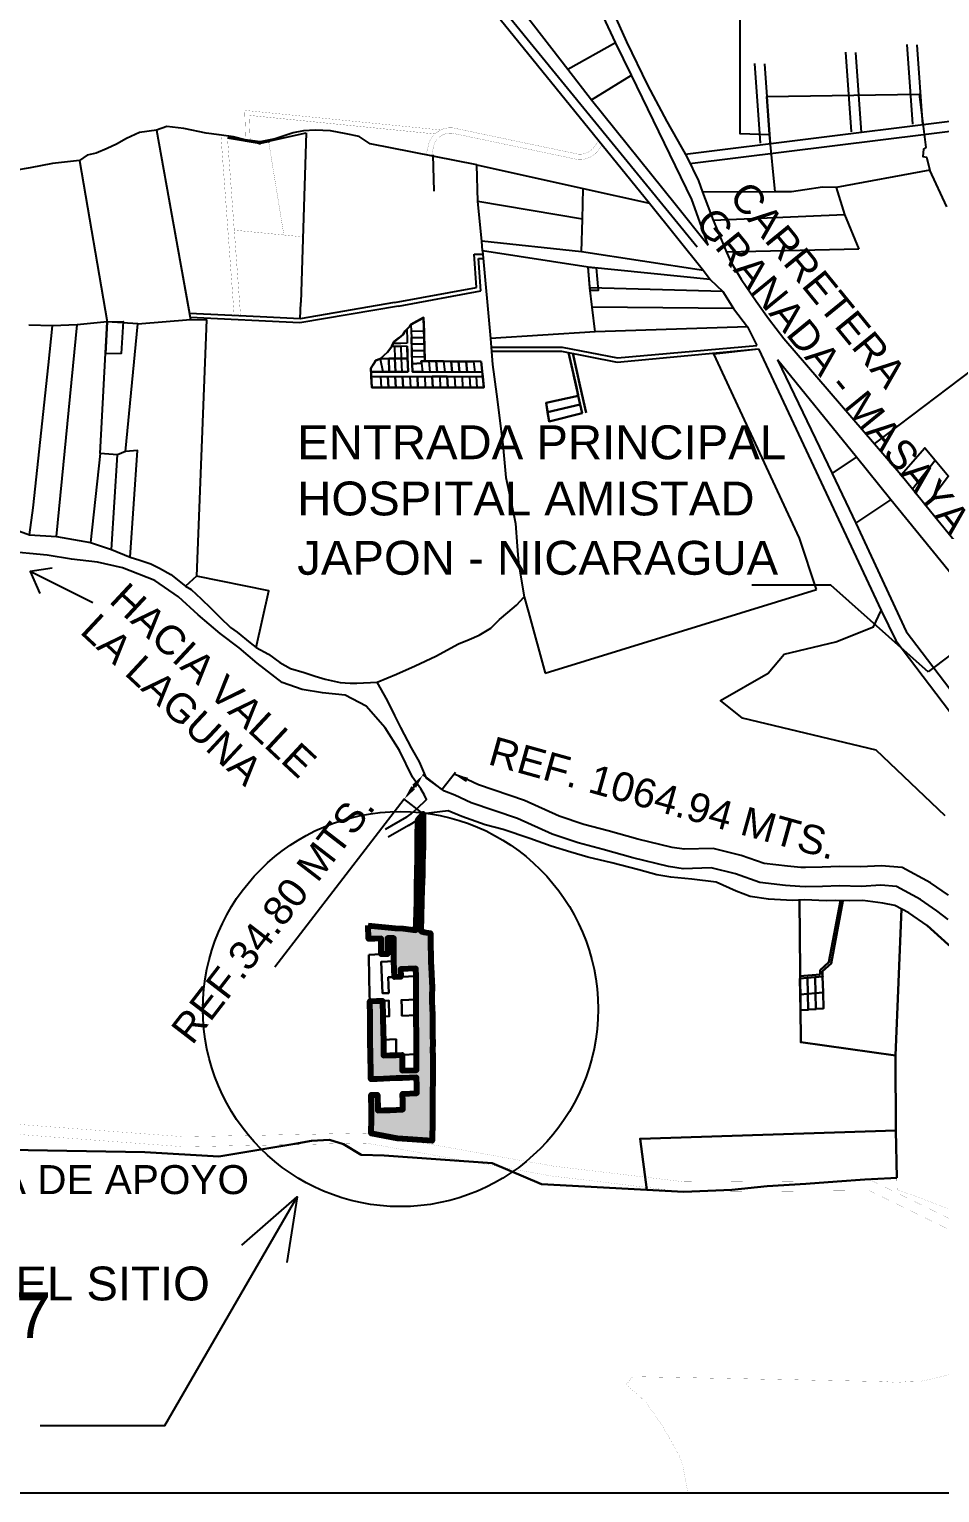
# Model space of a CAD drawing. Header units: millimetres. Extents: x 603916 to 1211550, y 1309898 to 2622648.
# Drawn here: x 605151.5 to 605187.1, y 1310764.3 to 1310821.6 of the extents above; entities that cross this region are included whole.
import ezdxf

# ---------------------------------------------------------------- set-up
doc = ezdxf.new("R2010")
doc.units = ezdxf.units.MM
for name, color, linetype in [('2', 1, 'Continuous'), ('COTAS', 3, 'Continuous'), ('CVL_CUADCON_LIN', 8, 'Continuous'), ('CVL_CUADCON_TIT', 1, 'Continuous'), ('CVL_CUADCON_TX', 2, 'Continuous')]:
    doc.layers.add(name, color=color, linetype=linetype)
doc.layers.add('Nivel 30', color=7, linetype='Continuous', lineweight=0)
doc.styles.add('CAJETIN 2', font='arial.ttf', dxfattribs={"height": 0.25})
doc.styles.add('PUNTOS PI', font='arial.ttf', dxfattribs={"height": 2.75})
doc.styles.add('Style-ENGINEERING', font='ENGINEERING.shx')

msp = doc.modelspace()

# ---------------------------------------------------------------- hatches: boundary and pattern name
msp.add_hatch(color=9).paths.add_polyline_path([(605165.478, 1310786.028), (605165.48, 1310785.413), (605165.234, 1310785.405), (605165.232, 1310786.021), (605164.985, 1310786.013), (605164.738, 1310786.005), (605164.725, 1310786.53), (605165.783, 1310786.43), (605166.097, 1310786.406), (605166.589, 1310786.349), (605166.614, 1310787.007), (605166.628, 1310787.526), (605166.626, 1310788.109), (605166.642, 1310788.584), (605166.654, 1310789.22), (605166.66, 1310789.964), (605166.669, 1310790.662), (605166.878, 1310790.901), (605166.877, 1310790.146), (605166.87, 1310789.644), (605166.852, 1310788.959), (605166.846, 1310788.513), (605166.828, 1310787.967), (605166.816, 1310787.462), (605166.787, 1310786.305), (605166.917, 1310786.267), (605167.169, 1310786.228), (605167.168, 1310785.847), (605167.182, 1310785.025), (605167.201, 1310784.666), (605167.223, 1310784.157), (605167.217, 1310783.746), (605167.221, 1310783.62), (605167.233, 1310783.237), (605167.235, 1310783.106), (605167.244, 1310782.665), (605167.247, 1310782.183), (605167.249, 1310781.976), (605167.248, 1310781.601), (605167.251, 1310781.48), (605167.254, 1310781.298), (605167.254, 1310780.988), (605167.249, 1310780.599), (605167.249, 1310780.49), (605167.243, 1310779.977), (605167.244, 1310779.592), (605167.242, 1310779.456), (605167.238, 1310779.065), (605167.236, 1310778.904), (605167.229, 1310778.106), (605165.878, 1310778.193), (605164.847, 1310778.389), (605164.851, 1310779.29), (605164.842, 1310779.9), (605165.088, 1310779.909), (605165.098, 1310779.292), (605165.344, 1310779.302), (605165.59, 1310779.312), (605166.083, 1310779.33), (605166.077, 1310779.639), (605166.072, 1310779.946), (605166.626, 1310779.967), (605166.624, 1310780.275), (605166.622, 1310780.583), (605166.065, 1310780.562), (605165.818, 1310780.552), (605165.573, 1310780.544), (605165.325, 1310780.534), (605165.08, 1310780.525), (605164.835, 1310780.516), (605164.825, 1310780.811), (605164.818, 1310781.427), (605164.806, 1310782.045), (605164.799, 1310782.337), (605164.797, 1310782.955), (605164.784, 1310783.568), (605165.045, 1310783.578), (605165.291, 1310783.588), (605165.304, 1310782.973), (605165.319, 1310782.216), (605165.321, 1310781.445), (605165.568, 1310781.453), (605165.815, 1310781.462), (605166.061, 1310781.471), (605166.058, 1310780.855), (605166.62, 1310780.876), (605166.621, 1310781.187), (605166.617, 1310781.493), (605166.616, 1310781.801), (605166.613, 1310782.108), (605166.61, 1310782.4), (605166.609, 1310782.708), (605166.607, 1310783.018), (605166.604, 1310783.496), (605166.602, 1310783.926), (605166.599, 1310784.234), (605166.6, 1310784.542), (605166.592, 1310784.852), (605165.994, 1310784.828), (605166.001, 1310784.521), (605165.756, 1310784.512), (605165.726, 1310785.406), (605165.724, 1310786.036)])

# ---------------------------------------------------------------- linework, layer by layer
msp.add_lwpolyline([(605111.667, 1310764.342), (605213.33, 1310764.342), (605213.33, 1310826.568), (605111.667, 1310826.568)], close=True)
at = {"lineweight": 40}
for points in [[(605160.469, 1310817.144), (605159.236, 1310817.354)], [(605160.814, 1310817.214), (605160.498, 1310817.145)]]:
    msp.add_lwpolyline(points, dxfattribs=at)
for centre in [(605160.829, 1310817.217), (605160.484, 1310817.142)]:
    msp.add_circle(centre, 0.0148, dxfattribs=at)
msp.add_circle((605165.989, 1310783.261), 7.728)
at = {"layer": '2', "color": 1, "linetype": 'Continuous'}
for p, q in [((605167.383, 1310825.072), (605175.729, 1310814.782)), ((605174.4, 1310821.077), (605173.335, 1310823.348)), ((605170.885, 1310822.162), (605172.535, 1310820.023)), ((605172.535, 1310820.023), (605174.4, 1310821.077)), ((605175.031, 1310819.796), (605174.4, 1310821.077)), ((605172.535, 1310820.023), (605173.466, 1310818.826)), ((605173.466, 1310818.826), (605175.031, 1310819.796)), ((605177.38, 1310814.934), (605175.031, 1310819.796)), ((605173.466, 1310818.826), (605176.735, 1310814.758)), ((605156.452, 1310817.648), (605157.773, 1310810.234)), ((605180.646, 1310815.23), (605180.423, 1310817.475)), ((605167.301, 1310815.25), (605167.263, 1310816.677)), ((605153.44, 1310816.459), (605154.521, 1310810.14)), ((605169.013, 1310814.857), (605168.975, 1310816.284)), ((605168.975, 1310816.284), (605173.134, 1310815.361)), ((605186.688, 1310816.076), (605183.034, 1310815.394)), ((605187.365, 1310814.645), (605186.688, 1310816.076)), ((605173.111, 1310814.159), (605173.134, 1310815.361)), ((605173.134, 1310815.361), (605175.729, 1310814.782)), ((605177.807, 1310815.222), (605178.219, 1310814.12)), ((605183.034, 1310815.394), (605183.356, 1310814.337)), ((605169.172, 1310813.303), (605169.013, 1310814.857)), ((605173.111, 1310814.159), (605169.013, 1310814.857)), ((605175.729, 1310814.782), (605177.84, 1310812.15)), ((605176.735, 1310814.758), (605178.022, 1310813.15)), ((605178.022, 1310813.15), (605177.38, 1310814.934)), ((605173.073, 1310812.881), (605173.111, 1310814.159)), ((605178.219, 1310814.12), (605183.356, 1310814.337)), ((605178.219, 1310814.12), (605178.745, 1310812.876)), ((605183.356, 1310814.337), (605183.912, 1310812.988)), ((605173.073, 1310812.881), (605169.172, 1310813.303)), ((605169.197, 1310812.927), (605169.172, 1310813.303)), ((605168.963, 1310811.485), (605168.874, 1310812.786)), ((605168.874, 1310812.786), (605169.254, 1310812.786)), ((605173.332, 1310812.289), (605169.197, 1310812.927)), ((605169.197, 1310812.927), (605169.51, 1310809.496)), ((605177.84, 1310812.15), (605173.073, 1310812.881)), ((605183.912, 1310812.988), (605178.745, 1310812.876)), ((605169.134, 1310811.353), (605169.047, 1310812.625)), ((605169.047, 1310812.625), (605169.254, 1310812.625)), ((605178.097, 1310811.805), (605173.332, 1310812.289)), ((605173.39, 1310811.471), (605173.332, 1310812.289)), ((605177.84, 1310812.15), (605178.097, 1310811.805)), ((605178.097, 1310811.805), (605178.596, 1310811.327)), ((605165.759, 1310810.896), (605168.963, 1310811.485)), ((605165.918, 1310810.761), (605169.134, 1310811.353)), ((605178.596, 1310811.327), (605173.39, 1310811.471)), ((605173.484, 1310810.713), (605173.39, 1310811.471)), ((605178.596, 1310811.327), (605179.013, 1310810.661)), ((605165.918, 1310810.761), (605162.057, 1310810.108)), ((605162.065, 1310810.267), (605162.089, 1310810.906)), ((605165.759, 1310810.896), (605162.065, 1310810.267)), ((605179.013, 1310810.661), (605173.484, 1310810.713)), ((605173.61, 1310809.759), (605173.484, 1310810.713)), ((605179.013, 1310810.661), (605179.558, 1310809.951)), ((605152.374, 1310809.993), (605151.457, 1310810.018)), ((605153.343, 1310810.028), (605152.374, 1310809.993)), ((605152.535, 1310801.753), (605153.343, 1310810.028)), ((605154.521, 1310810.14), (605153.343, 1310810.028)), ((605154.244, 1310804.993), (605154.521, 1310810.14)), ((605155.716, 1310810.064), (605154.521, 1310810.14)), ((605155.235, 1310805.066), (605155.716, 1310810.064)), ((605155.716, 1310810.064), (605157.773, 1310810.234)), ((605179.558, 1310809.951), (605173.61, 1310809.759)), ((605179.558, 1310809.951), (605179.925, 1310809.222)), ((605173.61, 1310809.759), (605169.51, 1310809.496)), ((605184.528, 1310805.374), (605189.777, 1310809.355)), ((605178.25, 1310808.892), (605179.991, 1310809.089)), ((605179.991, 1310809.089), (605184.792, 1310798.854)), ((605180.73, 1310808.658), (605182.875, 1310804.207)), ((605183.825, 1310804.851), (605180.73, 1310808.658)), ((605184.528, 1310805.374), (605185.572, 1310804.162)), ((605154.244, 1310804.993), (605153.866, 1310801.512)), ((605154.92, 1310804.944), (605154.244, 1310804.993)), ((605154.686, 1310801.239), (605154.92, 1310804.944)), ((605155.235, 1310805.066), (605154.92, 1310804.944)), ((605182.875, 1310804.207), (605183.825, 1310804.851)), ((605185.164, 1310803.176), (605183.825, 1310804.851)), ((605186.01, 1310803.609), (605186.905, 1310804.733)), ((605182.875, 1310804.207), (605183.802, 1310802.267)), ((605185.572, 1310804.162), (605186.01, 1310803.609)), ((605186.01, 1310803.609), (605186.548, 1310802.943)), ((605183.802, 1310802.267), (605185.164, 1310803.176)), ((605192.11, 1310794.659), (605185.164, 1310803.176)), ((605186.548, 1310802.943), (605191.526, 1310796.826)), ((605150.377, 1310802.221), (605151.483, 1310801.814)), ((605151.483, 1310801.814), (605152.535, 1310801.753)), ((605152.535, 1310801.753), (605153.866, 1310801.512)), ((605153.866, 1310801.512), (605154.686, 1310801.239)), ((605154.686, 1310801.239), (605155.417, 1310800.935)), ((605158.013, 1310800.191), (605157.587, 1310799.806)), ((605171.646, 1310796.406), (605182.263, 1310799.674)), ((605166.226, 1310790.771), (605165.386, 1310790.287)), ((605166.298, 1310790.441), (605165.502, 1310789.99))]:
    msp.add_line(p, q, dxfattribs=at)
for points in [[(605172.625, 1310826.568), (605173.06, 1310825.247), (605173.609, 1310824.018), (605174.067, 1310822.788), (605174.835, 1310821.095), (605175.649, 1310819.402), (605176.401, 1310817.986), (605177.183, 1310816.593), (605177.639, 1310815.657), (605177.807, 1310815.222)], [(605179.262, 1310824.425), (605179.266, 1310817.514), (605180.423, 1310817.475)], [(605183.631, 1310817.574), (605183.41, 1310820.698)], [(605184.025, 1310817.554), (605183.803, 1310820.686)], [(605186.029, 1310817.872), (605185.807, 1310820.996)], [(605186.422, 1310817.852), (605186.2, 1310820.984)], [(605180.066, 1310817.131), (605179.844, 1310820.255)], [(605180.459, 1310817.111), (605180.237, 1310820.243)], [(605180.423, 1310817.475), (605180.316, 1310818.955), (605186.272, 1310819.056), (605186.532, 1310816.961), (605186.45, 1310816.901), (605186.414, 1310816.608), (605186.565, 1310816.586), (605186.688, 1310816.076)], [(605192.177, 1310818.567), (605177.125, 1310816.696)], [(605192.225, 1310818.179), (605177.313, 1310816.326)], [(605156.452, 1310817.648), (605155.777, 1310817.547), (605155.268, 1310817.311), (605154.886, 1310817.099), (605154.519, 1310816.931), (605154.084, 1310816.749), (605153.732, 1310816.664), (605153.44, 1310816.459)], [(605168.975, 1310816.284), (605164.808, 1310817.109), (605164.371, 1310817.392), (605163.867, 1310817.502), (605163.251, 1310817.611), (605162.657, 1310817.646), (605162.199, 1310817.613), (605161.794, 1310817.543), (605161.082, 1310817.299), (605160.496, 1310817.183), (605159.91, 1310817.262), (605159.459, 1310817.387), (605158.895, 1310817.459), (605158.384, 1310817.531), (605157.511, 1310817.714), (605156.85, 1310817.786), (605156.452, 1310817.648)], [(605153.44, 1310816.459), (605152.381, 1310816.333), (605151.511, 1310816.163), (605150.896, 1310816.069), (605150.423, 1310815.962), (605149.958, 1310815.794)], [(605183.034, 1310815.394), (605182.493, 1310815.414), (605181.81, 1310815.312), (605181.277, 1310815.234), (605180.646, 1310815.23), (605177.807, 1310815.222)], [(605178.745, 1310812.876), (605178.92, 1310812.471), (605179.314, 1310811.812), (605179.898, 1310810.959), (605180.382, 1310810.278), (605180.981, 1310809.493), (605184.528, 1310805.374)], [(605151.483, 1310801.814), (605151.627, 1310802.867), (605152.218, 1310808.459), (605152.374, 1310809.993)], [(605154.521, 1310810.14), (605154.454, 1310808.891)], [(605154.521, 1310810.14), (605155.146, 1310810.153)], [(605157.773, 1310810.234), (605158.404, 1310810.222), (605158.013, 1310800.191)], [(605182.263, 1310799.674), (605181.59, 1310801.684), (605178.25, 1310808.892)], [(605185.572, 1310804.162), (605186.497, 1310805.212), (605186.905, 1310804.733)], [(605155.417, 1310800.935), (605155.708, 1310805.106), (605155.235, 1310805.066)], [(605186.905, 1310804.733), (605187.427, 1310804.105), (605186.548, 1310802.943)], [(605183.802, 1310802.267), (605185.773, 1310798.026), (605189.604, 1310792.999)], [(605166.934, 1310791.625), (605166.79, 1310791.872), (605166.457, 1310792.328), (605165.955, 1310793.37), (605165.394, 1310794.26), (605164.653, 1310795.113), (605163.824, 1310795.536), (605162.937, 1310795.629), (605162.14, 1310795.767), (605161.357, 1310796.041), (605160.384, 1310796.794), (605159.682, 1310797.398), (605158.942, 1310797.95), (605158.074, 1310798.689), (605157.311, 1310799.383), (605156.376, 1310800.032), (605155.111, 1310800.52), (605154.134, 1310800.74), (605153.126, 1310800.862), (605152.171, 1310801.015), (605150.518, 1310801.17)], [(605155.417, 1310800.935), (605155.793, 1310800.817), (605156.222, 1310800.677), (605156.569, 1310800.506), (605157.013, 1310800.261), (605157.587, 1310799.806)], [(605160.35, 1310797.402), (605160.84, 1310799.621), (605158.013, 1310800.191)], [(605157.587, 1310799.806), (605157.798, 1310799.671), (605158.191, 1310799.306), (605158.576, 1310798.94), (605158.931, 1310798.581), (605159.339, 1310798.185), (605159.596, 1310798.006), (605160.109, 1310797.589), (605160.35, 1310797.402)], [(605165.083, 1310796.047), (605165.832, 1310796.366), (605166.566, 1310796.693), (605167.368, 1310797.066), (605168.259, 1310797.544), (605168.679, 1310797.719), (605169.068, 1310797.887), (605169.525, 1310798.167), (605169.861, 1310798.5), (605170.182, 1310798.78), (605170.526, 1310799.06), (605170.832, 1310799.392)], [(605170.832, 1310799.392), (605170.993, 1310798.784), (605171.646, 1310796.406)], [(605187.295, 1310790.815), (605184.599, 1310793.384), (605179.363, 1310794.64), (605178.503, 1310795.333), (605180.374, 1310796.396), (605180.993, 1310797.143), (605183.011, 1310797.627), (605184.495, 1310798.207), (605184.792, 1310798.854)], [(605184.792, 1310798.854), (605185.369, 1310797.678), (605189.314, 1310792.472)], [(605160.35, 1310797.402), (605160.825, 1310797.149), (605161.27, 1310796.814), (605161.692, 1310796.583), (605162.219, 1310796.421), (605162.648, 1310796.281), (605163.047, 1310796.17), (605163.633, 1310796.031), (605164.017, 1310796.01), (605164.28, 1310796.004), (605165.083, 1310796.047)], [(605187.409, 1310786.759), (605186.972, 1310787.11), (605186.331, 1310787.55), (605185.389, 1310788.055), (605184.78, 1310788.104), (605184.014, 1310788.062), (605183.165, 1310788.08), (605182.497, 1310788.054), (605181.821, 1310788.043), (605181.603, 1310788.049), (605181.054, 1310788.098), (605180.04, 1310788.213), (605179.091, 1310788.545), (605178.136, 1310788.788), (605177.047, 1310788.752), (605176.468, 1310788.839), (605175.076, 1310789.176), (605173.918, 1310789.508), (605172.94, 1310789.758), (605171.924, 1310790.105), (605170.56, 1310790.714), (605168.754, 1310791.327), (605168.114, 1310791.631), (605167.715, 1310791.779), (605167.006, 1310792.294), (605166.739, 1310792.931), (605166.42, 1310793.485), (605166.002, 1310794.279), (605165.774, 1310794.743), (605165.485, 1310795.335), (605165.083, 1310796.047)], [(605166.226, 1310790.771), (605166.409, 1310790.904), (605166.639, 1310791.106), (605167.002, 1310791.46), (605166.934, 1310791.625)], [(605167.859, 1310791.013), (605166.879, 1310790.9)], [(605186.583, 1310786.535), (605185.868, 1310787.029), (605185.326, 1310787.311), (605184.852, 1310787.406), (605184.07, 1310787.507), (605183.544, 1310787.489), (605182.988, 1310787.508), (605182.635, 1310787.491), (605181.786, 1310787.531), (605181.321, 1310787.506), (605180.382, 1310787.554), (605179.667, 1310787.67), (605179.118, 1310787.87), (605178.334, 1310788.226), (605177.387, 1310788.348), (605176.568, 1310788.426), (605176.019, 1310788.506), (605175.312, 1310788.712), (605174.251, 1310788.976), (605173.319, 1310789.197), (605172.649, 1310789.403), (605171.889, 1310789.639), (605171.046, 1310789.935), (605170.007, 1310790.29), (605169.3, 1310790.466), (605168.389, 1310790.791), (605167.859, 1310791.013)], [(605166.298, 1310790.441), (605166.667, 1310790.658)]]:
    msp.add_lwpolyline(points, dxfattribs=at)
at = {"layer": '2', "color": 1, "linetype": 'Continuous', "flags": 128}
for points in [[(605177.594, 1310813.068), (605169.199, 1310823.357)], [(605168.975, 1310816.284), (605164.808, 1310817.109), (605164.371, 1310817.392), (605163.867, 1310817.502), (605163.251, 1310817.611), (605162.657, 1310817.646), (605162.199, 1310817.613), (605161.794, 1310817.543), (605161.082, 1310817.299), (605160.496, 1310817.183), (605159.91, 1310817.262), (605159.459, 1310817.387), (605158.895, 1310817.459), (605158.384, 1310817.531), (605157.511, 1310817.714), (605156.85, 1310817.786), (605156.452, 1310817.648)], [(605160.829, 1310817.217), (605162.304, 1310817.538)], [(605162.304, 1310817.538), (605162.089, 1310810.906)], [(605156.938, 1310814.881), (605157.731, 1310810.47)], [(605160.506, 1310810.34), (605157.731, 1310810.47)], [(605162.057, 1310810.108), (605157.76, 1310810.31)], [(605162.065, 1310810.267), (605160.506, 1310810.34)], [(605169.141, 1310808.591), (605169.253, 1310807.579), (605164.866, 1310807.579), (605164.832, 1310808.33), (605164.972, 1310808.541), (605165.013, 1310808.631), (605165.198, 1310808.703), (605165.486, 1310808.964), (605165.647, 1310809.182), (605165.736, 1310809.366), (605165.942, 1310809.523), (605166.093, 1310809.652), (605166.176, 1310809.794), (605166.344, 1310809.959), (605166.399, 1310810.039), (605166.895, 1310810.31), (605166.941, 1310808.606), (605169.141, 1310808.591)], [(605166.097, 1310809.658), (605166.172, 1310809.787)], [(605166.181, 1310809.798), (605166.339, 1310809.953)], [(605166.187, 1310809.804), (605166.334, 1310809.948)], [(605166.235, 1310809.851), (605166.237, 1310809.779), (605166.245, 1310809.523), (605166.252, 1310809.305)], [(605166.349, 1310809.965), (605166.394, 1310810.032)], [(605166.353, 1310809.971), (605166.39, 1310810.026)], [(605166.399, 1310810.039), (605166.406, 1310809.784), (605166.414, 1310809.528), (605166.422, 1310809.272), (605166.43, 1310809.016), (605166.438, 1310808.76), (605166.446, 1310808.504), (605166.456, 1310808.184)], [(605166.405, 1310810.042), (605166.889, 1310810.307)], [(605166.91, 1310809.769), (605166.406, 1310809.784)], [(605166.412, 1310810.046), (605166.882, 1310810.303)], [(605166.895, 1310810.31), (605166.91, 1310809.769), (605166.917, 1310809.522), (605166.923, 1310809.274), (605166.93, 1310809.026), (605166.937, 1310808.778), (605166.942, 1310808.593)], [(605166.895, 1310810.303), (605166.941, 1310808.613)], [(605166.896, 1310810.296), (605166.941, 1310808.62)], [(605165.65, 1310809.188), (605165.733, 1310809.359)], [(605165.653, 1310809.195), (605165.73, 1310809.352)], [(605166.252, 1310809.305), (605166.006, 1310809.303), (605165.704, 1310809.3)], [(605165.742, 1310809.37), (605165.936, 1310809.518)], [(605165.748, 1310809.375), (605165.93, 1310809.514)], [(605165.948, 1310809.528), (605166.087, 1310809.647)], [(605165.953, 1310809.532), (605166.082, 1310809.642)], [(605166.1, 1310809.664), (605166.169, 1310809.781)], [(605166.917, 1310809.522), (605166.414, 1310809.528)], [(605166.923, 1310809.274), (605166.422, 1310809.272)], [(605169.51, 1310809.496), (605169.584, 1310808.482), (605169.749, 1310807.319), (605169.993, 1310805.344), (605170.106, 1310804.06), (605170.307, 1310803.153), (605170.485, 1310802.252), (605170.55, 1310801.366), (605170.599, 1310800.705), (605170.832, 1310799.392)], [(605169.539, 1310809.15), (605172.307, 1310809.16), (605174.474, 1310808.731), (605179.925, 1310809.222)], [(605165.02, 1310808.633), (605165.191, 1310808.7)], [(605165.027, 1310808.636), (605165.184, 1310808.697)], [(605165.198, 1310808.703), (605166.27, 1310808.706)], [(605166.27, 1310808.706), (605166.022, 1310808.705), (605165.774, 1310808.704), (605165.532, 1310808.704), (605165.198, 1310808.703)], [(605165.198, 1310808.703), (605165.293, 1310808.187)], [(605165.199, 1310808.703), (605165.486, 1310808.963), (605165.646, 1310809.181)], [(605165.204, 1310808.708), (605165.48, 1310808.959)], [(605165.209, 1310808.713), (605165.475, 1310808.954)], [(605165.49, 1310808.97), (605165.642, 1310809.175)], [(605165.495, 1310808.976), (605165.638, 1310809.17)], [(605165.532, 1310808.704), (605165.542, 1310808.186)], [(605166.255, 1310809.187), (605165.646, 1310809.181)], [(605166.255, 1310809.187), (605166.007, 1310809.185), (605165.652, 1310809.182)], [(605165.76, 1310809.183), (605165.774, 1310808.704)], [(605165.79, 1310808.185), (605165.774, 1310808.704)], [(605166.007, 1310809.185), (605166.022, 1310808.705)], [(605166.022, 1310808.705), (605166.038, 1310808.185)], [(605166.255, 1310809.187), (605166.261, 1310809.01), (605166.269, 1310808.754), (605166.277, 1310808.498), (605166.286, 1310808.184)], [(605166.286, 1310808.184), (605166.27, 1310808.706), (605166.255, 1310809.187)], [(605166.93, 1310809.026), (605166.43, 1310809.016)], [(605166.937, 1310808.778), (605166.438, 1310808.76)], [(605169.539, 1310808.993), (605172.292, 1310809.003), (605174.466, 1310808.573), (605179.991, 1310809.089)], [(605164.866, 1310807.586), (605164.832, 1310808.322)], [(605164.865, 1310807.593), (605164.832, 1310808.315)], [(605164.835, 1310808.336), (605164.967, 1310808.535)], [(605164.838, 1310808.188), (605166.286, 1310808.184)], [(605164.838, 1310808.188), (605165.293, 1310808.187), (605165.542, 1310808.186), (605165.79, 1310808.185), (605166.038, 1310808.185), (605166.286, 1310808.184)], [(605164.838, 1310808.188), (605164.846, 1310808.011)], [(605164.84, 1310808.342), (605164.963, 1310808.529)], [(605164.978, 1310808.555), (605165.007, 1310808.617)], [(605166.446, 1310808.504), (605166.808, 1310808.523)], [(605166.456, 1310808.184), (605169.187, 1310808.177)], [(605169.187, 1310808.177), (605168.892, 1310808.177), (605168.597, 1310808.178), (605168.304, 1310808.179), (605168.011, 1310808.18), (605167.719, 1310808.18), (605167.427, 1310808.181), (605167.136, 1310808.182), (605166.846, 1310808.183), (605166.456, 1310808.184)], [(605166.941, 1310808.606), (605166.799, 1310808.607)], [(605166.799, 1310808.607), (605166.808, 1310808.523)], [(605166.799, 1310808.607), (605166.808, 1310808.523)], [(605166.808, 1310808.523), (605166.846, 1310808.183)], [(605169.141, 1310808.591), (605168.847, 1310808.593), (605168.553, 1310808.595), (605168.26, 1310808.597), (605167.967, 1310808.599), (605167.674, 1310808.601), (605167.383, 1310808.603), (605167.092, 1310808.605), (605166.943, 1310808.606)], [(605166.949, 1310808.606), (605169.134, 1310808.591)], [(605166.956, 1310808.606), (605169.126, 1310808.591)], [(605167.092, 1310808.605), (605167.136, 1310808.182)], [(605167.383, 1310808.603), (605167.427, 1310808.181)], [(605167.674, 1310808.601), (605167.719, 1310808.18)], [(605167.967, 1310808.599), (605168.011, 1310808.18)], [(605168.26, 1310808.597), (605168.304, 1310808.179)], [(605168.553, 1310808.595), (605168.597, 1310808.178)], [(605168.847, 1310808.593), (605168.892, 1310808.177)], [(605169.141, 1310808.591), (605169.187, 1310808.177), (605169.206, 1310808), (605169.252, 1310807.583)], [(605169.142, 1310808.584), (605169.252, 1310807.586)], [(605169.143, 1310808.576), (605169.251, 1310807.593)], [(605164.846, 1310808.011), (605169.206, 1310808)], [(605164.846, 1310808.011), (605165.21, 1310808.01), (605165.496, 1310808.01), (605165.784, 1310808.009), (605166.072, 1310808.008), (605166.36, 1310808.008), (605166.649, 1310808.007), (605166.939, 1310808.006), (605167.23, 1310808.005), (605167.522, 1310808.005), (605167.814, 1310808.004), (605168.106, 1310808.003), (605168.4, 1310808.002), (605168.694, 1310808.002), (605168.953, 1310808.001)], [(605164.866, 1310807.579), (605165.23, 1310807.579), (605165.517, 1310807.579), (605165.805, 1310807.579), (605166.093, 1310807.579), (605166.381, 1310807.579), (605166.67, 1310807.579), (605166.96, 1310807.579), (605167.251, 1310807.579), (605167.542, 1310807.579), (605167.835, 1310807.579), (605168.127, 1310807.579), (605168.421, 1310807.579), (605168.715, 1310807.579), (605168.974, 1310807.579)], [(605169.246, 1310807.579), (605164.874, 1310807.579)], [(605169.238, 1310807.579), (605164.881, 1310807.579)], [(605165.21, 1310808.01), (605165.23, 1310807.579)], [(605165.496, 1310808.01), (605165.517, 1310807.579)], [(605165.784, 1310808.009), (605165.805, 1310807.579)], [(605166.072, 1310808.008), (605166.093, 1310807.579)], [(605166.36, 1310808.008), (605166.381, 1310807.579)], [(605166.649, 1310808.007), (605166.67, 1310807.579)], [(605166.939, 1310808.006), (605166.96, 1310807.579)], [(605167.23, 1310808.005), (605167.251, 1310807.579)], [(605167.522, 1310808.005), (605167.542, 1310807.579)], [(605167.814, 1310808.004), (605167.835, 1310807.579)], [(605168.106, 1310808.003), (605168.127, 1310807.579)], [(605168.4, 1310808.002), (605168.421, 1310807.579)], [(605168.694, 1310808.002), (605168.715, 1310807.579)], [(605168.953, 1310808.001), (605168.974, 1310807.579)]]:
    msp.add_lwpolyline(points, dxfattribs=at)
for points, const_width in [([(605159.896, 1310818.417), (605167.564, 1310817.65)], 0.00591), ([(605159.936, 1310817.235), (605159.906, 1310818.121)], 0.00591), ([(605160.111, 1310817.205), (605160.076, 1310818.221)], 0.00591), ([(605160.076, 1310818.221), (605167.336, 1310817.495)], 0.00591), ([(605158.966, 1310817.45), (605159.487, 1310810.358)], 0.00591), ([(605159.49, 1310813.718), (605159.735, 1310810.376)], 0.00591), ([(605161.429, 1310813.541), (605162.172, 1310813.468)], 0.00591), ([(605177.23, 1310764.342), (605177.037, 1310765.371), (605176.953, 1310765.664), (605176.747, 1310766.046), (605176.504, 1310766.488), (605176.222, 1310766.974), (605175.926, 1310767.408), (605175.578, 1310767.887), (605175.23, 1310768.215), (605174.958, 1310768.439), (605174.814, 1310768.566), (605175.067, 1310768.883), (605184.824, 1310768.691), (605185.388, 1310768.657), (605185.928, 1310768.69), (605186.334, 1310768.7), (605186.859, 1310768.809), (605187.511, 1310768.978)], 0.00296)]:
    msp.add_lwpolyline(points, dxfattribs=dict(at, const_width=const_width))
at = {"layer": '2', "color": 1, "linetype": 'Continuous', "const_width": 0.00591, "flags": 128}
for points in [[(605160.111, 1310817.205), (605159.936, 1310817.235), (605159.896, 1310818.417), (605167.564, 1310817.65), (605167.427, 1310817.57), (605167.336, 1310817.495), (605160.076, 1310818.221)], [(605159.487, 1310813.731), (605161.429, 1310813.541), (605160.829, 1310817.217), (605160.484, 1310817.142), (605159.222, 1310817.357)]]:
    msp.add_lwpolyline(points, close=True, dxfattribs=at)
at = {"layer": '2', "color": 1, "linetype": 'Continuous', "const_width": 0.00591}
msp.add_lwpolyline([(605160.829, 1310817.217), (605161.429, 1310813.541), (605159.487, 1310813.731), (605159.222, 1310817.357), (605160.484, 1310817.142)], close=True, dxfattribs=at)
at = {"layer": '2', "color": 1, "linetype": 'Continuous', "const_width": 0.00591, "flags": 128}
for points in [[(605166.996, 1310816.684), (605167.105, 1310817.143, -0.352126), (605168.057, 1310817.729), (605172.877, 1310816.717, 0.281421), (605173.548, 1310816.961, 0.034754), (605173.695, 1310817.174, 0.034754)], [(605167.2, 1310816.636), (605167.307, 1310817.083, -0.344494), (605168.023, 1310817.522), (605172.834, 1310816.512, 0.281642), (605173.712, 1310816.83, 0.034754), (605173.876, 1310817.067, -0.562504)]]:
    msp.add_lwpolyline(points, format="xyb", dxfattribs=at)
at = {"layer": '2', "color": 1, "linetype": 'Continuous', "flags": 128}
for points in [[(605173.332, 1310812.289), (605173.641, 1310812.258), (605173.725, 1310811.375), (605173.402, 1310811.376)], [(605169.141, 1310808.591), (605166.941, 1310808.606), (605166.895, 1310810.31), (605166.399, 1310810.039), (605166.344, 1310809.958), (605166.176, 1310809.793), (605166.093, 1310809.651), (605165.942, 1310809.523), (605165.736, 1310809.366), (605165.646, 1310809.181), (605165.486, 1310808.964), (605165.198, 1310808.703), (605165.013, 1310808.631), (605164.972, 1310808.541), (605164.831, 1310808.33), (605164.866, 1310807.579), (605169.253, 1310807.579)], [(605166.43, 1310809.016), (605166.414, 1310809.528), (605166.917, 1310809.522), (605166.93, 1310809.026)], [(605165.542, 1310808.186), (605164.838, 1310808.188), (605164.831, 1310808.33), (605164.972, 1310808.541), (605165.013, 1310808.631), (605165.198, 1310808.703), (605165.532, 1310808.704)], [(605165.79, 1310808.185), (605165.542, 1310808.186), (605165.532, 1310808.704), (605165.774, 1310808.704)], [(605166.286, 1310808.184), (605165.79, 1310808.185), (605165.774, 1310808.704), (605166.27, 1310808.706)], [(605166.446, 1310808.504), (605166.43, 1310809.016), (605166.93, 1310809.026), (605166.941, 1310808.606), (605166.799, 1310808.607), (605166.808, 1310808.523)], [(605167.136, 1310808.182), (605166.456, 1310808.184), (605166.446, 1310808.504), (605166.808, 1310808.523), (605166.799, 1310808.607), (605167.092, 1310808.605)], [(605167.719, 1310808.18), (605167.427, 1310808.181), (605167.383, 1310808.603), (605167.674, 1310808.601)], [(605168.304, 1310808.179), (605168.011, 1310808.18), (605167.967, 1310808.599), (605168.26, 1310808.597)], [(605168.597, 1310808.178), (605168.304, 1310808.179), (605168.26, 1310808.597), (605168.553, 1310808.595)], [(605168.892, 1310808.177), (605168.597, 1310808.178), (605168.553, 1310808.595), (605168.847, 1310808.593)], [(605164.846, 1310808.011), (605165.496, 1310808.01), (605165.517, 1310807.579), (605164.866, 1310807.579)], [(605165.496, 1310808.01), (605165.784, 1310808.009), (605165.805, 1310807.579), (605165.517, 1310807.579)], [(605165.784, 1310808.009), (605166.072, 1310808.008), (605166.093, 1310807.579), (605165.805, 1310807.579)], [(605166.072, 1310808.008), (605166.649, 1310808.007), (605166.67, 1310807.579), (605166.093, 1310807.579)], [(605166.649, 1310808.007), (605167.23, 1310808.005), (605167.251, 1310807.579), (605166.67, 1310807.579)], [(605167.814, 1310808.004), (605167.23, 1310808.005), (605167.251, 1310807.579), (605167.835, 1310807.579)], [(605167.23, 1310808.005), (605167.814, 1310808.004), (605167.835, 1310807.579), (605167.251, 1310807.579)]]:
    msp.add_lwpolyline(points, close=True, dxfattribs=at)
at = {"layer": '2', "color": 1, "linetype": 'Continuous'}
msp.add_lwpolyline([(605154.521, 1310810.14), (605155.146, 1310810.153), (605155.067, 1310808.911), (605154.454, 1310808.891)], close=True, dxfattribs=at)
at = {"layer": 'COTAS'}
for p, q in [((605186.648, 1310796.466), (605187.508, 1310797.104)), ((605167.598, 1310791.865), (605166.858, 1310792.435)), ((605167.613, 1310791.853), (605168.14, 1310792.532)), ((605166.138, 1310791.471), (605161.07, 1310784.894)), ((605166.864, 1310790.912), (605166.123, 1310791.482)), ((605166.526, 1310791.974), (605166.485, 1310791.92))]:
    msp.add_line(p, q, dxfattribs=at)
msp.add_lwpolyline([(605187.423, 1310787.718), (605186.725, 1310788.197), (605185.607, 1310788.797), (605184.79, 1310788.863), (605184.001, 1310788.82), (605183.158, 1310788.837), (605182.476, 1310788.81), (605181.825, 1310788.8), (605181.648, 1310788.805), (605181.131, 1310788.851), (605180.209, 1310788.955), (605179.31, 1310789.271), (605178.218, 1310789.548), (605177.091, 1310789.511), (605176.614, 1310789.582), (605175.27, 1310789.908), (605174.115, 1310790.239), (605173.156, 1310790.484), (605172.201, 1310790.81), (605170.837, 1310791.419), (605169.039, 1310792.029), (605168.408, 1310792.329), (605168.075, 1310792.453)], dxfattribs=at)
for points in [[(605166.451, 1310792.032), (605166.601, 1310791.916), (605166.873, 1310792.424)], [(605168.635, 1310792.31), (605168.559, 1310792.137), (605168.077, 1310792.452)], [(605166.41, 1310791.978), (605166.56, 1310791.863), (605166.138, 1310791.471)]]:
    msp.add_solid(points, dxfattribs=at)
at = {"layer": 'CVL_CUADCON_LIN', "color": 4, "ltscale": 0.5}
msp.add_line((605159.953, 1310817.232), (605160.14, 1310817.2), dxfattribs=at)
at = {"layer": 'CVL_CUADCON_LIN', "color": 2, "ltscale": 0.5, "const_width": 0.00591, "flags": 128}
msp.add_lwpolyline([(605159.906, 1310818.121), (605159.896, 1310818.417)], dxfattribs=at)
at = {"layer": 'CVL_CUADCON_TIT', "color": 7, "lineweight": 80, "ltscale": 0.5, "flags": 128}
msp.add_lwpolyline([(605164.725, 1310786.53), (605165.783, 1310786.43), (605166.097, 1310786.406), (605166.589, 1310786.349), (605166.614, 1310787.007), (605166.628, 1310787.526), (605166.626, 1310788.109), (605166.642, 1310788.584), (605166.654, 1310789.22), (605166.66, 1310789.964), (605166.669, 1310790.662), (605166.878, 1310790.901), (605166.877, 1310790.146), (605166.87, 1310789.644), (605166.852, 1310788.959), (605166.846, 1310788.513), (605166.828, 1310787.967), (605166.816, 1310787.462), (605166.787, 1310786.305), (605166.917, 1310786.267), (605167.169, 1310786.228), (605167.168, 1310785.847), (605167.178, 1310785.242), (605167.177, 1310785.123), (605167.201, 1310784.666), (605167.216, 1310784.309), (605167.222, 1310784.145), (605167.217, 1310783.746), (605167.221, 1310783.62), (605167.233, 1310783.237), (605167.235, 1310783.106), (605167.244, 1310782.665), (605167.245, 1310782.472), (605167.247, 1310782.184), (605167.249, 1310781.976), (605167.248, 1310781.601), (605167.251, 1310781.48), (605167.254, 1310781.298), (605167.254, 1310780.988), (605167.249, 1310780.599), (605167.249, 1310780.49), (605167.243, 1310779.977), (605167.244, 1310779.592), (605167.242, 1310779.456), (605167.238, 1310779.065), (605167.236, 1310778.904), (605167.229, 1310778.106), (605165.878, 1310778.193), (605164.847, 1310778.389), (605164.85, 1310778.991), (605164.851, 1310779.284), (605164.842, 1310779.9), (605165.088, 1310779.909), (605165.098, 1310779.292), (605165.344, 1310779.302), (605165.59, 1310779.312), (605165.836, 1310779.321), (605166.083, 1310779.329), (605166.077, 1310779.639), (605166.072, 1310779.946), (605166.626, 1310779.967), (605166.624, 1310780.275), (605166.622, 1310780.583), (605166.065, 1310780.562), (605165.818, 1310780.552), (605165.573, 1310780.544), (605165.325, 1310780.534), (605165.08, 1310780.525), (605164.835, 1310780.516), (605164.825, 1310780.811), (605164.818, 1310781.427), (605164.806, 1310782.045), (605164.799, 1310782.337), (605164.797, 1310782.955), (605164.784, 1310783.568), (605165.045, 1310783.578), (605165.291, 1310783.588), (605165.304, 1310782.973), (605165.316, 1310782.356), (605165.32, 1310782.062), (605165.321, 1310781.445), (605165.568, 1310781.453), (605165.815, 1310781.462), (605166.061, 1310781.471), (605166.059, 1310781.166), (605166.058, 1310780.855), (605166.62, 1310780.876), (605166.621, 1310781.187), (605166.617, 1310781.493), (605166.616, 1310781.801), (605166.613, 1310782.108), (605166.61, 1310782.4), (605166.609, 1310782.708), (605166.607, 1310783.018), (605166.605, 1310783.324), (605166.603, 1310783.632), (605166.602, 1310783.926), (605166.599, 1310784.234), (605166.6, 1310784.542), (605166.592, 1310784.852), (605165.994, 1310784.828), (605166.001, 1310784.521), (605165.756, 1310784.512), (605165.735, 1310785.129), (605165.726, 1310785.422), (605165.724, 1310786.036), (605165.478, 1310786.028), (605165.48, 1310785.413), (605165.234, 1310785.405), (605165.232, 1310786.021), (605164.985, 1310786.013), (605164.738, 1310786.005), (605164.725, 1310786.53)], dxfattribs=at)
at = {"layer": 'CVL_CUADCON_TIT', "lineweight": 30, "ltscale": 0.5, "flags": 128}
msp.add_lwpolyline([(605164.749, 1310785.388), (605164.754, 1310785.095), (605164.763, 1310784.756), (605164.761, 1310784.48), (605164.778, 1310783.862), (605164.784, 1310783.568), (605165.045, 1310783.578), (605165.291, 1310783.588), (605165.537, 1310783.595), (605165.549, 1310782.981), (605165.304, 1310782.973), (605165.316, 1310782.356), (605165.32, 1310782.062), (605165.566, 1310782.071), (605165.814, 1310782.079), (605165.815, 1310781.462), (605166.061, 1310781.471), (605166.617, 1310781.493), (605166.616, 1310781.801), (605166.613, 1310782.108), (605166.61, 1310782.4), (605166.609, 1310782.708), (605166.607, 1310783.018), (605166.043, 1310782.998), (605166.038, 1310783.305), (605166.029, 1310783.613), (605166.603, 1310783.632), (605166.602, 1310783.926), (605166.599, 1310784.234), (605166.6, 1310784.542), (605166.001, 1310784.521), (605165.756, 1310784.512), (605165.509, 1310784.504), (605165.532, 1310783.889), (605165.287, 1310783.881), (605165.263, 1310784.497), (605165.24, 1310785.112), (605165.486, 1310785.12), (605165.735, 1310785.129), (605165.726, 1310785.422), (605165.48, 1310785.413), (605165.234, 1310785.405), (605164.987, 1310785.396), (605164.749, 1310785.388)], dxfattribs=at)
at = {"layer": 'CVL_CUADCON_TX'}
for points in [[(605152.37, 1310800.503), (605151.509, 1310800.373), (605151.879, 1310799.523)], [(605153.96, 1310799.158), (605151.509, 1310800.373)], [(605179.736, 1310799.86), (605182.804, 1310799.86), (605186.633, 1310796.455)], [(605151.896, 1310766.971), (605156.775, 1310766.971), (605161.949, 1310775.91)], [(605159.783, 1310774.025), (605161.949, 1310775.91), (605161.544, 1310773.348)]]:
    msp.add_lwpolyline(points, dxfattribs=at)
at = {"layer": 'Nivel 30', "color": 1, "linetype": 'Continuous', "lineweight": 30}
for p, q in [((605185.58, 1310787.179), (605185.352, 1310781.438)), ((605185.352, 1310781.438), (605185.367, 1310778.508)), ((605185.367, 1310778.508), (605185.4, 1310776.656))]:
    msp.add_line(p, q, dxfattribs=at)
at = {"layer": 'Nivel 30', "color": 1, "linetype": 'Continuous', "lineweight": 30, "flags": 128}
for points in [[(605172.558, 1310808.951), (605172.869, 1310807.585), (605172.945, 1310807.248)], [(605172.727, 1310808.917), (605173.022, 1310807.62), (605173.258, 1310806.579)], [(605172.754, 1310808.089), (605172.94, 1310807.272)], [(605172.939, 1310807.246), (605171.685, 1310806.974)], [(605171.685, 1310806.974), (605171.801, 1310806.25), (605173.092, 1310806.572)], [(605171.685, 1310806.974), (605171.743, 1310806.612), (605173.016, 1310806.909)], [(605182.399, 1310784.787), (605182.74, 1310785.09), (605183.196, 1310787.501)], [(605182.498, 1310784.744), (605182.829, 1310785.039), (605183.295, 1310787.498)], [(605182.403, 1310784.619), (605182.399, 1310784.787)], [(605182.502, 1310784.538), (605182.498, 1310784.744)]]:
    msp.add_lwpolyline(points, dxfattribs=at)
for points in [[(605172.939, 1310807.246), (605173.016, 1310806.909), (605171.743, 1310806.612), (605171.685, 1310806.974)], [(605173.016, 1310806.909), (605173.092, 1310806.572), (605171.801, 1310806.25), (605171.743, 1310806.612)], [(605182.205, 1310784.504), (605181.909, 1310784.478), (605181.923, 1310783.858), (605182.22, 1310783.884)], [(605182.502, 1310784.53), (605182.205, 1310784.504), (605182.22, 1310783.884), (605182.516, 1310783.91)]]:
    msp.add_lwpolyline(points, close=True, dxfattribs=at)
at = {"layer": 'Nivel 30', "color": 1, "linetype": 'Continuous', "lineweight": 30}
for points in [[(605181.593, 1310787.521), (605181.647, 1310781.962), (605185.352, 1310781.438)], [(605196.565, 1310782.128), (605195.82, 1310782.134), (605195.257, 1310781.996), (605194.822, 1310781.866), (605194.177, 1310781.742), (605193.606, 1310781.701), (605193.186, 1310781.714), (605192.832, 1310781.824), (605192.485, 1310781.988), (605191.845, 1310782.367), (605191.573, 1310782.591), (605191.09, 1310782.881), (605190.63, 1310783.187), (605190.208, 1310783.477), (605189.673, 1310783.865), (605189.159, 1310784.32), (605188.819, 1310784.641), (605188.344, 1310785.037), (605188.147, 1310785.186), (605187.853, 1310785.402), (605187.642, 1310785.596), (605187.415, 1310785.79), (605186.583, 1310786.535)], [(605182.403, 1310784.619), (605181.611, 1310784.55)], [(605181.612, 1310784.445), (605181.626, 1310783.839)], [(605181.901, 1310784.478), (605181.619, 1310784.453)], [(605181.923, 1310783.865), (605181.909, 1310784.471)], [(605181.909, 1310784.471), (605181.923, 1310783.865)], [(605182.198, 1310784.504), (605181.916, 1310784.479)], [(605182.219, 1310783.891), (605182.206, 1310784.497)], [(605182.206, 1310784.497), (605182.219, 1310783.891)], [(605182.495, 1310784.53), (605182.213, 1310784.505)], [(605182.516, 1310783.917), (605182.502, 1310784.523)], [(605181.626, 1310783.824), (605181.64, 1310783.218)], [(605181.915, 1310783.857), (605181.633, 1310783.832)], [(605181.633, 1310783.832), (605181.915, 1310783.857)], [(605181.937, 1310783.244), (605181.923, 1310783.85)], [(605181.923, 1310783.85), (605181.937, 1310783.244)], [(605182.212, 1310783.883), (605181.93, 1310783.858)], [(605181.93, 1310783.858), (605182.212, 1310783.883)], [(605182.212, 1310783.883), (605181.93, 1310783.858)], [(605182.233, 1310783.27), (605182.22, 1310783.876)], [(605182.22, 1310783.876), (605182.233, 1310783.27)], [(605182.509, 1310783.909), (605182.227, 1310783.884)], [(605182.227, 1310783.884), (605182.509, 1310783.909)], [(605182.509, 1310783.909), (605182.227, 1310783.884)], [(605182.53, 1310783.296), (605182.517, 1310783.902)], [(605181.647, 1310783.212), (605181.929, 1310783.236)], [(605182.226, 1310783.262), (605181.944, 1310783.238)], [(605181.944, 1310783.238), (605182.226, 1310783.262)], [(605182.523, 1310783.288), (605182.241, 1310783.264)], [(605182.241, 1310783.264), (605182.523, 1310783.288)], [(605185.367, 1310778.508), (605175.358, 1310778.191), (605175.626, 1310776.189)], [(605148.367, 1310777.797), (605155.99, 1310777.666), (605158.883, 1310777.489), (605161.853, 1310777.989), (605162.506, 1310778.106), (605163.212, 1310778.148), (605163.761, 1310777.971), (605164.455, 1310777.555), (605165.356, 1310777.531), (605169.571, 1310777.227), (605171.507, 1310776.413), (605177.074, 1310776.111), (605178.944, 1310776.19), (605180.332, 1310776.335), (605181.841, 1310776.419), (605183.072, 1310776.518), (605184.145, 1310776.6), (605185.166, 1310776.651), (605185.4, 1310776.656)]]:
    msp.add_lwpolyline(points, dxfattribs=at)
at = {"layer": 'Nivel 30', "color": 1, "linetype": 'Continuous', "lineweight": 30, "const_width": 0.00296, "flags": 128}
for points in [[(605111.667, 1310775.128), (605117.688, 1310777.007), (605131.37, 1310779.458), (605148.296, 1310778.963), (605152.22, 1310778.66), (605157.526, 1310778.266), (605164.675, 1310778.408), (605171.966, 1310777.117), (605177.096, 1310776.502), (605184.419, 1310776.55), (605188.585, 1310774.514), (605192.079, 1310773.649), (605202.043, 1310773.277), (605203.088, 1310773.955)], [(605111.667, 1310774.711), (605117.782, 1310776.627), (605131.4, 1310779.066), (605148.275, 1310778.572), (605152.19, 1310778.27), (605157.515, 1310777.874), (605164.644, 1310778.016), (605171.909, 1310776.73), (605177.074, 1310776.111), (605184.33, 1310776.158), (605188.451, 1310774.145), (605192.024, 1310773.26), (605202.152, 1310772.881), (605203.301, 1310773.627)], [(605185.4, 1310776.656), (605185.416, 1310776.201), (605187.41, 1310775.459)]]:
    msp.add_lwpolyline(points, dxfattribs=at)
at = {"layer": 'Nivel 30', "color": 1, "linetype": 'Continuous', "lineweight": 30}
for centre in [(605181.612, 1310784.452), (605181.909, 1310784.478), (605181.909, 1310784.478), (605182.205, 1310784.504), (605182.205, 1310784.504), (605182.502, 1310784.53), (605181.626, 1310783.832), (605181.626, 1310783.832), (605181.923, 1310783.858), (605181.923, 1310783.858), (605181.923, 1310783.858), (605181.923, 1310783.858), (605181.923, 1310783.858), (605182.22, 1310783.884), (605182.22, 1310783.884), (605182.22, 1310783.884), (605182.22, 1310783.884), (605182.22, 1310783.884), (605182.22, 1310783.884), (605182.516, 1310783.91), (605182.516, 1310783.91), (605182.516, 1310783.91), (605181.64, 1310783.211), (605181.937, 1310783.237), (605181.937, 1310783.237), (605181.937, 1310783.237), (605182.234, 1310783.263), (605182.234, 1310783.263), (605182.234, 1310783.263), (605182.234, 1310783.263), (605182.53, 1310783.289), (605182.53, 1310783.289)]:
    msp.add_circle(centre, 0.00739, dxfattribs=at)

# ---------------------------------------------------------------- texts
at = {"insert": (605112.128, 1310772.185), "char_height": 1.7917, "width": 87.89963, "attachment_point": 1, "style": 'Style-ENGINEERING'}
msp.add_mtext('{\\fArial|b0|i0|c0|p34;Numero Catastral: 3051-4-05-08677}', dxfattribs=at)
at = {"layer": 'COTAS', "color": 2, "char_height": 1.13521, "attachment_point": 5, "style": 'PUNTOS PI'}
for s, insert, rotation in [('REF. 1064.94 MTS.', (605176.267, 1310791.51), 344.4471), ('REF.34.80 MTS.', (605161.004, 1310786.832), 52.3807)]:
    msp.add_mtext(s, dxfattribs=dict(at, insert=insert, rotation=rotation))
at = {"layer": 'CVL_CUADCON_TX', "style": 'PUNTOS PI'}
for s, height, rotation, p in [('CARRETERA', 1.1352, 309.1971, (605178.796, 1310815.037)), ('GRANADA - MASAYA', 1.13521, 309.1971, (605177.466, 1310814.019)), ('HACIA VALLE', 1.13521, 317.0286, (605154.546, 1310799.194)), ('LA LAGUNA', 1.1352, 317.0286, (605153.407, 1310797.993))]:
    msp.add_text(s, height=height, rotation=rotation, dxfattribs=at).set_placement(p)
at = {"layer": 'CVL_CUADCON_TX', "style": 'CAJETIN 2'}
for s, height, p in [('ENTRADA PRINCIPAL', 1.32441, (605161.951, 1310804.771)), ('HOSPITAL AMISTAD', 1.32441, (605161.951, 1310802.572)), ('JAPON - NICARAGUA', 1.32441, (605161.951, 1310800.251)), ('HACIA LA  LAGUNA DE APOYO', 1.13521, (605136.713, 1310776.022)), ('EL SITIO', 1.3244, (605150.927, 1310771.863))]:
    msp.add_text(s, height=height, dxfattribs=at).set_placement(p)

doc.saveas('drawing.dxf')
